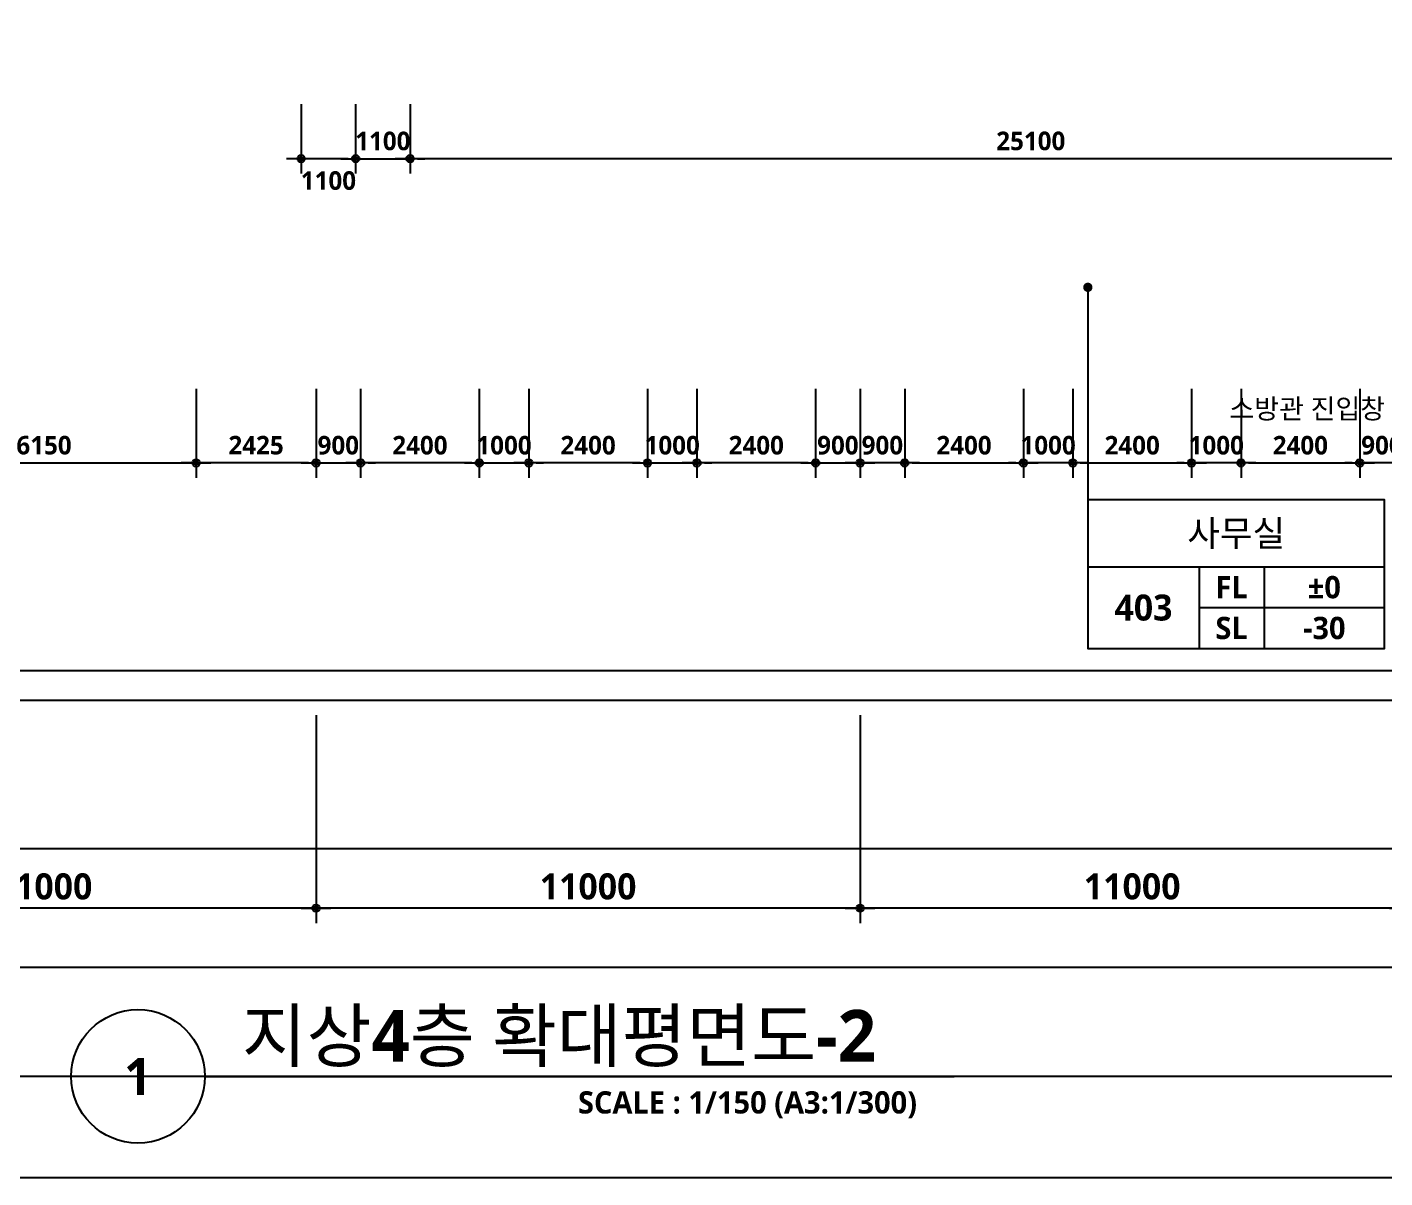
# Model space of a CAD drawing. Header units: millimetres. Extents: x -63924 to 190228206, y 0 to 456875599.
# Drawn here: x 122789 to 150238, y 646500 to 669759 of the extents above; entities that cross this region are included whole.
import ezdxf
from ezdxf.enums import TextEntityAlignment as Align

# ---------------------------------------------------------------- set-up
doc = ezdxf.new("R2010")
doc.units = ezdxf.units.MM
doc.header["$LTSCALE"] = 150
doc.header["$MEASUREMENT"] = 0
doc.header["$PDSIZE"] = -10
doc.layers.get('0').update_dxf_attribs({"linetype": 'CONTINUOUS'})
doc.layers.get('Defpoints').update_dxf_attribs({"color": 153, "linetype": 'CONTINUOUS'})
for name, color, linetype in [('A-ANNO-DIM', 4, 'CONTINUOUS'), ('A-ANNO-GRA1', 7, 'CONTINUOUS'), ('A-ANNO-TEXT1', 7, 'CONTINUOUS'), ('A-ANNO-TEXT2', 3, 'CONTINUOUS'), ('A-ANNO-TITL', 7, 'CONTINUOUS'), ('A-ST-AXIS-DIM', 7, 'CONTINUOUS'), ('AA-XXXX-TXT1', 2, 'CONTINUOUS')]:
    doc.layers.add(name, color=color, linetype=linetype)
for name, color, linetype, plot in [('Defpoint', 161, 'CONTINUOUS', False), ('G(그리드1)', 185, 'CONTINUOUS', False), ('G(그리드2)', 235, 'CONTINUOUS', False)]:
    doc.layers.add(name, color=color, linetype=linetype, plot=plot)
doc.styles.add('2020음성 1차', font='')
doc.styles.add('SH_나눔', font='')
doc.styles.add('SH_대대리576', font='')
doc.styles.get('2020음성 1차').set_extended_font_data('NanumGothic', bold=True)
doc.styles.get('SH_나눔').set_extended_font_data('NanumGothic', bold=True)
doc.styles.get('SH_대대리576').set_extended_font_data('NanumGothic', bold=True)
doc.dimstyles.new('SHP 300', dxfattribs={"dimscale": 150, "dimtxt": 3.5, "dimasz": 1, "dimexe": 2, "dimexo": 2, "dimgap": 1, "dimtad": 1, "dimdec": 0, "dimzin": 0, "dimdsep": 46, "dimtxsty": 'SH_대대리576', "dimblk": 'DIMDOT', "dimcen": 0.09, "dimclrt": 3, "dimadec": 0, "dimazin": 1, "dimtfac": 1, "dimtdec": 0, "dimtix": 1, "dimtmove": 2, "dimatfit": 0, "dimldrblk": 'DIMDOT', "dimfxl": 1, "dimtolj": 1, "dimtzin": 0, "dimarcsym": 0})
doc.dimstyles.new('SHP300내부', dxfattribs={"dimscale": 150, "dimtxt": 2.5, "dimasz": 1, "dimexe": 2, "dimexo": 2, "dimgap": 1, "dimtad": 1, "dimdec": 0, "dimzin": 0, "dimdsep": 46, "dimtxsty": 'SH_대대리576', "dimblk": 'DIMDOT', "dimcen": 0.09, "dimclrd": 256, "dimclre": 256, "dimclrt": 3, "dimadec": 0, "dimazin": 1, "dimtfac": 1, "dimtdec": 0, "dimtix": 1, "dimtmove": 2, "dimatfit": 0, "dimldrblk": 'DIMDOT', "dimfxl": 1, "dimtolj": 1, "dimtzin": 0, "dimlwd": -1, "dimlwe": -1, "dimarcsym": 0})

# ---------------------------------------------------------------- blocks, each defined once
blk = doc.blocks.new('*U12')
at = {"layer": 'A-ANNO-TITL'}
blk.add_line((0, 0), (5050, 0), dxfattribs=at)
blk.add_circle((-450, 0), 450, dxfattribs=at)
at = {"layer": 'AA-XXXX-TXT1', "style": 'SH_대대리576'}
blk.add_attdef('DWG.TITLE', (250, 100), '', height=350, dxfattribs=at)
at = {"layer": 'AA-XXXX-TXT1', "color": 7, "style": 'SH_대대리576'}
blk.add_attdef('NO1', text='', height=300, dxfattribs=at).set_placement((-450, 0), align=Align.MIDDLE)
at = {"layer": 'AA-XXXX-TXT1', "style": 'SH_대대리576'}
blk.add_attdef('SCALE', text='', height=150, dxfattribs=at).set_placement((4800, -100), align=Align.TOP_RIGHT)
blk = doc.blocks.new('DIMDOT')
at = {"color": 0}
blk.add_line((-2, 0), (2, 0), dxfattribs=at)
for radius in [0.5, 0.25]:
    blk.add_circle((0, 0), radius, dxfattribs=at)
blk = doc.blocks.new('*D1444')
at = {"layer": 'A-ST-AXIS-DIM', "color": 0, "lineweight": -2, "transparency": 16777216}
for p, q in [((117630, 655850), (117630, 651650)), ((128630, 655850), (128630, 651650)), ((128480, 651950), (117780, 651950))]:
    blk.add_line(p, q, dxfattribs=at)
at = {"layer": 'Defpoints', "color": 0, "transparency": 16777216}
for p in [(117630, 656150), (128630, 656150), (117630, 651950)]:
    blk.add_point(p, dxfattribs=at)
at = {"layer": 'A-ST-AXIS-DIM', "color": 0, "linetype": 'ByBlock', "lineweight": -2, "transparency": 16777216, "xscale": 150, "yscale": 150, "zscale": 150, "rotation": 180}
blk.add_blockref('DIMDOT', (117630, 651950), dxfattribs=at)
at = {"layer": 'A-ST-AXIS-DIM', "color": 0, "linetype": 'ByBlock', "lineweight": -2, "transparency": 16777216, "xscale": 150, "yscale": 150, "zscale": 150}
blk.add_blockref('DIMDOT', (128630, 651950), dxfattribs=at)
at = {"layer": 'A-ST-AXIS-DIM', "color": 3, "transparency": 16777216, "insert": (123130, 652388), "char_height": 525, "attachment_point": 5, "style": 'SH_대대리576'}
blk.add_mtext('\\A1;11000', dxfattribs=at)
blk = doc.blocks.new('*D1445')
at = {"layer": 'A-ST-AXIS-DIM', "color": 0, "lineweight": -2, "transparency": 16777216}
for p, q in [((128630, 655850), (128630, 651650)), ((139630, 655850), (139630, 651650)), ((139480, 651950), (128780, 651950))]:
    blk.add_line(p, q, dxfattribs=at)
at = {"layer": 'Defpoints', "color": 0, "transparency": 16777216}
for p in [(128630, 656150), (139630, 656150), (128630, 651950)]:
    blk.add_point(p, dxfattribs=at)
at = {"layer": 'A-ST-AXIS-DIM', "color": 0, "linetype": 'ByBlock', "lineweight": -2, "transparency": 16777216, "xscale": 150, "yscale": 150, "zscale": 150, "rotation": 180}
blk.add_blockref('DIMDOT', (128630, 651950), dxfattribs=at)
at = {"layer": 'A-ST-AXIS-DIM', "color": 0, "linetype": 'ByBlock', "lineweight": -2, "transparency": 16777216, "xscale": 150, "yscale": 150, "zscale": 150}
blk.add_blockref('DIMDOT', (139630, 651950), dxfattribs=at)
at = {"layer": 'A-ST-AXIS-DIM', "color": 3, "transparency": 16777216, "insert": (134130, 652388), "char_height": 525, "attachment_point": 5, "style": 'SH_대대리576'}
blk.add_mtext('\\A1;11000', dxfattribs=at)
blk = doc.blocks.new('*D1446')
at = {"layer": 'A-ST-AXIS-DIM', "color": 0, "lineweight": -2, "transparency": 16777216}
for p, q in [((139630, 655850), (139630, 651650)), ((150630, 655850), (150630, 651650)), ((150480, 651950), (139780, 651950))]:
    blk.add_line(p, q, dxfattribs=at)
at = {"layer": 'Defpoints', "color": 0, "transparency": 16777216}
for p in [(139630, 656150), (150630, 656150), (139630, 651950)]:
    blk.add_point(p, dxfattribs=at)
at = {"layer": 'A-ST-AXIS-DIM', "color": 0, "linetype": 'ByBlock', "lineweight": -2, "transparency": 16777216, "xscale": 150, "yscale": 150, "zscale": 150, "rotation": 180}
blk.add_blockref('DIMDOT', (139630, 651950), dxfattribs=at)
at = {"layer": 'A-ST-AXIS-DIM', "color": 0, "linetype": 'ByBlock', "lineweight": -2, "transparency": 16777216, "xscale": 150, "yscale": 150, "zscale": 150}
blk.add_blockref('DIMDOT', (150630, 651950), dxfattribs=at)
at = {"layer": 'A-ST-AXIS-DIM', "color": 3, "transparency": 16777216, "insert": (145130, 652388), "char_height": 525, "attachment_point": 5, "style": 'SH_대대리576'}
blk.add_mtext('\\A1;11000', dxfattribs=at)
blk = doc.blocks.new('G$C9D92D8A7')
at = {"layer": 'A-ANNO-GRA1'}
for p, q in [((0, 11), (40, 11)), ((15, 11), (15, 0)), ((23.75, 11), (23.75, 0)), ((15, 5.5), (40, 5.5))]:
    blk.add_line(p, q, dxfattribs=at)
blk.add_lwpolyline([(0, 20), (0, 0), (40, 0), (40, 20)], close=True, dxfattribs=at)
at = {"style": '2020음성 1차'}
for tag, height, p in [('실명', 3.5, (20, 15.5)), ('마감레벨', 3, (31.875, 8.25)), ('실번호', 3.5, (7.5, 5.5)), ('구조레벨', 3, (31.875, 2.75))]:
    blk.add_attdef(tag, text='', height=height, dxfattribs=at).set_placement(p, align=Align.MIDDLE_CENTER)
at = {"layer": 'A-ANNO-TEXT1', "style": 'SH_나눔'}
for s, p in [('FL', (19.375, 8.25)), ('SL', (19.375, 2.75))]:
    blk.add_text(s, height=3, dxfattribs=at).set_placement(p, align=Align.MIDDLE)
blk = doc.blocks.new('*D2217')
at = {"layer": 'A-ANNO-DIM', "transparency": 16777216}
for p, q in [((149730, 662450), (149730, 660650)), ((150630, 662450), (150630, 660650)), ((149580, 660950), (149430, 660950)), ((150630, 660950), (149730, 660950)), ((150780, 660950), (150930, 660950))]:
    blk.add_line(p, q, dxfattribs=at)
at = {"layer": 'Defpoints', "color": 0, "transparency": 16777216}
for p in [(149730, 662750), (150630, 662750), (149730, 660950)]:
    blk.add_point(p, dxfattribs=at)
at = {"layer": 'A-ANNO-DIM', "linetype": 'ByBlock', "transparency": 16777216, "xscale": 150, "yscale": 150, "zscale": 150}
blk.add_blockref('DIMDOT', (149730, 660950), dxfattribs=at)
at = {"layer": 'A-ANNO-DIM', "linetype": 'ByBlock', "transparency": 16777216, "xscale": 150, "yscale": 150, "zscale": 150, "rotation": 180}
blk.add_blockref('DIMDOT', (150630, 660950), dxfattribs=at)
at = {"layer": 'A-ANNO-DIM', "color": 3, "transparency": 16777216, "insert": (150180, 661307), "char_height": 375, "attachment_point": 5, "style": 'SH_대대리576'}
blk.add_mtext('\\A1;900', dxfattribs=at)
blk = doc.blocks.new('*D2218')
at = {"layer": 'A-ANNO-DIM', "transparency": 16777216}
for p, q in [((147330, 662450), (147330, 660650)), ((149730, 662450), (149730, 660650)), ((147480, 660950), (149580, 660950))]:
    blk.add_line(p, q, dxfattribs=at)
at = {"layer": 'Defpoints', "color": 0, "transparency": 16777216}
for p in [(147330, 662750), (149730, 662750), (149730, 660950)]:
    blk.add_point(p, dxfattribs=at)
at = {"layer": 'A-ANNO-DIM', "linetype": 'ByBlock', "transparency": 16777216, "xscale": 150, "yscale": 150, "zscale": 150, "rotation": 180}
blk.add_blockref('DIMDOT', (147330, 660950), dxfattribs=at)
at = {"layer": 'A-ANNO-DIM', "linetype": 'ByBlock', "transparency": 16777216, "xscale": 150, "yscale": 150, "zscale": 150}
blk.add_blockref('DIMDOT', (149730, 660950), dxfattribs=at)
at = {"layer": 'A-ANNO-DIM', "color": 3, "transparency": 16777216, "insert": (148530, 661306), "char_height": 375, "attachment_point": 5, "style": 'SH_대대리576'}
blk.add_mtext('\\A1;2400', dxfattribs=at)
blk = doc.blocks.new('*D2219')
at = {"layer": 'A-ANNO-DIM', "transparency": 16777216}
for p, q in [((146330, 662450), (146330, 660650)), ((147330, 662450), (147330, 660650)), ((146180, 660950), (146030, 660950)), ((147330, 660950), (146330, 660950)), ((147480, 660950), (147630, 660950))]:
    blk.add_line(p, q, dxfattribs=at)
at = {"layer": 'Defpoints', "color": 0, "transparency": 16777216}
for p in [(146330, 662750), (147330, 662750), (146330, 660950)]:
    blk.add_point(p, dxfattribs=at)
at = {"layer": 'A-ANNO-DIM', "linetype": 'ByBlock', "transparency": 16777216, "xscale": 150, "yscale": 150, "zscale": 150}
blk.add_blockref('DIMDOT', (146330, 660950), dxfattribs=at)
at = {"layer": 'A-ANNO-DIM', "linetype": 'ByBlock', "transparency": 16777216, "xscale": 150, "yscale": 150, "zscale": 150, "rotation": 180}
blk.add_blockref('DIMDOT', (147330, 660950), dxfattribs=at)
at = {"layer": 'A-ANNO-DIM', "color": 3, "transparency": 16777216, "insert": (146830, 661306), "char_height": 375, "attachment_point": 5, "style": 'SH_대대리576'}
blk.add_mtext('\\A1;1000', dxfattribs=at)
blk = doc.blocks.new('*D2220')
at = {"layer": 'A-ANNO-DIM', "transparency": 16777216}
for p, q in [((143930, 662450), (143930, 660650)), ((146330, 662450), (146330, 660650)), ((144080, 660950), (146180, 660950))]:
    blk.add_line(p, q, dxfattribs=at)
at = {"layer": 'Defpoints', "color": 0, "transparency": 16777216}
for p in [(143930, 662750), (146330, 662750), (146330, 660950)]:
    blk.add_point(p, dxfattribs=at)
at = {"layer": 'A-ANNO-DIM', "linetype": 'ByBlock', "transparency": 16777216, "xscale": 150, "yscale": 150, "zscale": 150, "rotation": 180}
blk.add_blockref('DIMDOT', (143930, 660950), dxfattribs=at)
at = {"layer": 'A-ANNO-DIM', "linetype": 'ByBlock', "transparency": 16777216, "xscale": 150, "yscale": 150, "zscale": 150}
blk.add_blockref('DIMDOT', (146330, 660950), dxfattribs=at)
at = {"layer": 'A-ANNO-DIM', "color": 3, "transparency": 16777216, "insert": (145130, 661306), "char_height": 375, "attachment_point": 5, "style": 'SH_대대리576'}
blk.add_mtext('\\A1;2400', dxfattribs=at)
blk = doc.blocks.new('*D2221')
at = {"layer": 'A-ANNO-DIM', "transparency": 16777216}
for p, q in [((142930, 662450), (142930, 660650)), ((143930, 662450), (143930, 660650)), ((142780, 660950), (142630, 660950)), ((143930, 660950), (142930, 660950)), ((144080, 660950), (144230, 660950))]:
    blk.add_line(p, q, dxfattribs=at)
at = {"layer": 'Defpoints', "color": 0, "transparency": 16777216}
for p in [(142930, 662750), (143930, 662750), (142930, 660950)]:
    blk.add_point(p, dxfattribs=at)
at = {"layer": 'A-ANNO-DIM', "linetype": 'ByBlock', "transparency": 16777216, "xscale": 150, "yscale": 150, "zscale": 150}
blk.add_blockref('DIMDOT', (142930, 660950), dxfattribs=at)
at = {"layer": 'A-ANNO-DIM', "linetype": 'ByBlock', "transparency": 16777216, "xscale": 150, "yscale": 150, "zscale": 150, "rotation": 180}
blk.add_blockref('DIMDOT', (143930, 660950), dxfattribs=at)
at = {"layer": 'A-ANNO-DIM', "color": 3, "transparency": 16777216, "insert": (143430, 661306), "char_height": 375, "attachment_point": 5, "style": 'SH_대대리576'}
blk.add_mtext('\\A1;1000', dxfattribs=at)
blk = doc.blocks.new('*D2222')
at = {"layer": 'A-ANNO-DIM', "transparency": 16777216}
for p, q in [((140530, 662450), (140530, 660650)), ((142930, 662450), (142930, 660650)), ((140680, 660950), (142780, 660950))]:
    blk.add_line(p, q, dxfattribs=at)
at = {"layer": 'Defpoints', "color": 0, "transparency": 16777216}
for p in [(140530, 662750), (142930, 662750), (142930, 660950)]:
    blk.add_point(p, dxfattribs=at)
at = {"layer": 'A-ANNO-DIM', "linetype": 'ByBlock', "transparency": 16777216, "xscale": 150, "yscale": 150, "zscale": 150, "rotation": 180}
blk.add_blockref('DIMDOT', (140530, 660950), dxfattribs=at)
at = {"layer": 'A-ANNO-DIM', "linetype": 'ByBlock', "transparency": 16777216, "xscale": 150, "yscale": 150, "zscale": 150}
blk.add_blockref('DIMDOT', (142930, 660950), dxfattribs=at)
at = {"layer": 'A-ANNO-DIM', "color": 3, "transparency": 16777216, "insert": (141730, 661306), "char_height": 375, "attachment_point": 5, "style": 'SH_대대리576'}
blk.add_mtext('\\A1;2400', dxfattribs=at)
blk = doc.blocks.new('*D2223')
at = {"layer": 'A-ANNO-DIM', "transparency": 16777216}
for p, q in [((139630, 662450), (139630, 660650)), ((140530, 662450), (140530, 660650)), ((139480, 660950), (139330, 660950)), ((140530, 660950), (139630, 660950)), ((140680, 660950), (140830, 660950))]:
    blk.add_line(p, q, dxfattribs=at)
at = {"layer": 'Defpoints', "color": 0, "transparency": 16777216}
for p in [(139630, 662750), (140530, 662750), (139630, 660950)]:
    blk.add_point(p, dxfattribs=at)
at = {"layer": 'A-ANNO-DIM', "linetype": 'ByBlock', "transparency": 16777216, "xscale": 150, "yscale": 150, "zscale": 150}
blk.add_blockref('DIMDOT', (139630, 660950), dxfattribs=at)
at = {"layer": 'A-ANNO-DIM', "linetype": 'ByBlock', "transparency": 16777216, "xscale": 150, "yscale": 150, "zscale": 150, "rotation": 180}
blk.add_blockref('DIMDOT', (140530, 660950), dxfattribs=at)
at = {"layer": 'A-ANNO-DIM', "color": 3, "transparency": 16777216, "insert": (140080, 661307), "char_height": 375, "attachment_point": 5, "style": 'SH_대대리576'}
blk.add_mtext('\\A1;900', dxfattribs=at)
blk = doc.blocks.new('*D2224')
at = {"layer": 'A-ANNO-DIM', "transparency": 16777216}
for p, q in [((138730, 662450), (138730, 660650)), ((139630, 662450), (139630, 660650)), ((138580, 660950), (138430, 660950)), ((138730, 660950), (139630, 660950)), ((139780, 660950), (139930, 660950))]:
    blk.add_line(p, q, dxfattribs=at)
at = {"layer": 'Defpoints', "color": 0, "transparency": 16777216}
for p in [(138730, 662750), (139630, 662750), (139630, 660950)]:
    blk.add_point(p, dxfattribs=at)
at = {"layer": 'A-ANNO-DIM', "linetype": 'ByBlock', "transparency": 16777216, "xscale": 150, "yscale": 150, "zscale": 150}
blk.add_blockref('DIMDOT', (138730, 660950), dxfattribs=at)
at = {"layer": 'A-ANNO-DIM', "linetype": 'ByBlock', "transparency": 16777216, "xscale": 150, "yscale": 150, "zscale": 150, "rotation": 180}
blk.add_blockref('DIMDOT', (139630, 660950), dxfattribs=at)
at = {"layer": 'A-ANNO-DIM', "color": 3, "transparency": 16777216, "insert": (139180, 661307), "char_height": 375, "attachment_point": 5, "style": 'SH_대대리576'}
blk.add_mtext('\\A1;900', dxfattribs=at)
blk = doc.blocks.new('*D2225')
at = {"layer": 'A-ANNO-DIM', "transparency": 16777216}
for p, q in [((136330, 662450), (136330, 660650)), ((138730, 662450), (138730, 660650)), ((138580, 660950), (136480, 660950))]:
    blk.add_line(p, q, dxfattribs=at)
at = {"layer": 'Defpoints', "color": 0, "transparency": 16777216}
for p in [(136330, 662750), (138730, 662750), (136330, 660950)]:
    blk.add_point(p, dxfattribs=at)
at = {"layer": 'A-ANNO-DIM', "linetype": 'ByBlock', "transparency": 16777216, "xscale": 150, "yscale": 150, "zscale": 150, "rotation": 180}
blk.add_blockref('DIMDOT', (136330, 660950), dxfattribs=at)
at = {"layer": 'A-ANNO-DIM', "linetype": 'ByBlock', "transparency": 16777216, "xscale": 150, "yscale": 150, "zscale": 150}
blk.add_blockref('DIMDOT', (138730, 660950), dxfattribs=at)
at = {"layer": 'A-ANNO-DIM', "color": 3, "transparency": 16777216, "insert": (137530, 661306), "char_height": 375, "attachment_point": 5, "style": 'SH_대대리576'}
blk.add_mtext('\\A1;2400', dxfattribs=at)
blk = doc.blocks.new('*D2226')
at = {"layer": 'A-ANNO-DIM', "transparency": 16777216}
for p, q in [((135330, 662450), (135330, 660650)), ((136330, 662450), (136330, 660650)), ((135180, 660950), (135030, 660950)), ((135330, 660950), (136330, 660950)), ((136480, 660950), (136630, 660950))]:
    blk.add_line(p, q, dxfattribs=at)
at = {"layer": 'Defpoints', "color": 0, "transparency": 16777216}
for p in [(135330, 662750), (136330, 662750), (136330, 660950)]:
    blk.add_point(p, dxfattribs=at)
at = {"layer": 'A-ANNO-DIM', "linetype": 'ByBlock', "transparency": 16777216, "xscale": 150, "yscale": 150, "zscale": 150}
blk.add_blockref('DIMDOT', (135330, 660950), dxfattribs=at)
at = {"layer": 'A-ANNO-DIM', "linetype": 'ByBlock', "transparency": 16777216, "xscale": 150, "yscale": 150, "zscale": 150, "rotation": 180}
blk.add_blockref('DIMDOT', (136330, 660950), dxfattribs=at)
at = {"layer": 'A-ANNO-DIM', "color": 3, "transparency": 16777216, "insert": (135830, 661306), "char_height": 375, "attachment_point": 5, "style": 'SH_대대리576'}
blk.add_mtext('\\A1;1000', dxfattribs=at)
blk = doc.blocks.new('*D2227')
at = {"layer": 'A-ANNO-DIM', "transparency": 16777216}
for p, q in [((132930, 662450), (132930, 660650)), ((135330, 662450), (135330, 660650)), ((135180, 660950), (133080, 660950))]:
    blk.add_line(p, q, dxfattribs=at)
at = {"layer": 'Defpoints', "color": 0, "transparency": 16777216}
for p in [(132930, 662750), (135330, 662750), (132930, 660950)]:
    blk.add_point(p, dxfattribs=at)
at = {"layer": 'A-ANNO-DIM', "linetype": 'ByBlock', "transparency": 16777216, "xscale": 150, "yscale": 150, "zscale": 150, "rotation": 180}
blk.add_blockref('DIMDOT', (132930, 660950), dxfattribs=at)
at = {"layer": 'A-ANNO-DIM', "linetype": 'ByBlock', "transparency": 16777216, "xscale": 150, "yscale": 150, "zscale": 150}
blk.add_blockref('DIMDOT', (135330, 660950), dxfattribs=at)
at = {"layer": 'A-ANNO-DIM', "color": 3, "transparency": 16777216, "insert": (134130, 661306), "char_height": 375, "attachment_point": 5, "style": 'SH_대대리576'}
blk.add_mtext('\\A1;2400', dxfattribs=at)
blk = doc.blocks.new('*D2228')
at = {"layer": 'A-ANNO-DIM', "transparency": 16777216}
for p, q in [((131930, 662450), (131930, 660650)), ((132930, 662450), (132930, 660650)), ((131780, 660950), (131630, 660950)), ((131930, 660950), (132930, 660950)), ((133080, 660950), (133230, 660950))]:
    blk.add_line(p, q, dxfattribs=at)
at = {"layer": 'Defpoints', "color": 0, "transparency": 16777216}
for p in [(131930, 662750), (132930, 662750), (132930, 660950)]:
    blk.add_point(p, dxfattribs=at)
at = {"layer": 'A-ANNO-DIM', "linetype": 'ByBlock', "transparency": 16777216, "xscale": 150, "yscale": 150, "zscale": 150}
blk.add_blockref('DIMDOT', (131930, 660950), dxfattribs=at)
at = {"layer": 'A-ANNO-DIM', "linetype": 'ByBlock', "transparency": 16777216, "xscale": 150, "yscale": 150, "zscale": 150, "rotation": 180}
blk.add_blockref('DIMDOT', (132930, 660950), dxfattribs=at)
at = {"layer": 'A-ANNO-DIM', "color": 3, "transparency": 16777216, "insert": (132430, 661306), "char_height": 375, "attachment_point": 5, "style": 'SH_대대리576'}
blk.add_mtext('\\A1;1000', dxfattribs=at)
blk = doc.blocks.new('*D2229')
at = {"layer": 'A-ANNO-DIM', "transparency": 16777216}
for p, q in [((129530, 662450), (129530, 660650)), ((131930, 662450), (131930, 660650)), ((131780, 660950), (129680, 660950))]:
    blk.add_line(p, q, dxfattribs=at)
at = {"layer": 'Defpoints', "color": 0, "transparency": 16777216}
for p in [(129530, 662750), (131930, 662750), (129530, 660950)]:
    blk.add_point(p, dxfattribs=at)
at = {"layer": 'A-ANNO-DIM', "linetype": 'ByBlock', "transparency": 16777216, "xscale": 150, "yscale": 150, "zscale": 150, "rotation": 180}
blk.add_blockref('DIMDOT', (129530, 660950), dxfattribs=at)
at = {"layer": 'A-ANNO-DIM', "linetype": 'ByBlock', "transparency": 16777216, "xscale": 150, "yscale": 150, "zscale": 150}
blk.add_blockref('DIMDOT', (131930, 660950), dxfattribs=at)
at = {"layer": 'A-ANNO-DIM', "color": 3, "transparency": 16777216, "insert": (130730, 661306), "char_height": 375, "attachment_point": 5, "style": 'SH_대대리576'}
blk.add_mtext('\\A1;2400', dxfattribs=at)
blk = doc.blocks.new('*D2230')
at = {"layer": 'A-ANNO-DIM', "transparency": 16777216}
for p, q in [((128630, 662450), (128630, 660650)), ((129530, 662450), (129530, 660650)), ((128480, 660950), (128330, 660950)), ((128630, 660950), (129530, 660950)), ((129680, 660950), (129830, 660950))]:
    blk.add_line(p, q, dxfattribs=at)
at = {"layer": 'Defpoints', "color": 0, "transparency": 16777216}
for p in [(128630, 662750), (129530, 662750), (129530, 660950)]:
    blk.add_point(p, dxfattribs=at)
at = {"layer": 'A-ANNO-DIM', "linetype": 'ByBlock', "transparency": 16777216, "xscale": 150, "yscale": 150, "zscale": 150}
blk.add_blockref('DIMDOT', (128630, 660950), dxfattribs=at)
at = {"layer": 'A-ANNO-DIM', "linetype": 'ByBlock', "transparency": 16777216, "xscale": 150, "yscale": 150, "zscale": 150, "rotation": 180}
blk.add_blockref('DIMDOT', (129530, 660950), dxfattribs=at)
at = {"layer": 'A-ANNO-DIM', "color": 3, "transparency": 16777216, "insert": (129080, 661307), "char_height": 375, "attachment_point": 5, "style": 'SH_대대리576'}
blk.add_mtext('\\A1;900', dxfattribs=at)
blk = doc.blocks.new('*D2231')
at = {"layer": 'A-ANNO-DIM', "transparency": 16777216}
for p, q in [((126205, 662450), (126205, 660650)), ((128630, 662450), (128630, 660650)), ((128480, 660950), (126355, 660950))]:
    blk.add_line(p, q, dxfattribs=at)
at = {"layer": 'Defpoints', "color": 0, "transparency": 16777216}
for p in [(126205, 662750), (128630, 662750), (126205, 660950)]:
    blk.add_point(p, dxfattribs=at)
at = {"layer": 'A-ANNO-DIM', "linetype": 'ByBlock', "transparency": 16777216, "xscale": 150, "yscale": 150, "zscale": 150, "rotation": 180}
blk.add_blockref('DIMDOT', (126205, 660950), dxfattribs=at)
at = {"layer": 'A-ANNO-DIM', "linetype": 'ByBlock', "transparency": 16777216, "xscale": 150, "yscale": 150, "zscale": 150}
blk.add_blockref('DIMDOT', (128630, 660950), dxfattribs=at)
at = {"layer": 'A-ANNO-DIM', "color": 3, "transparency": 16777216, "insert": (127417, 661307), "char_height": 375, "attachment_point": 5, "style": 'SH_대대리576'}
blk.add_mtext('\\A1;2425', dxfattribs=at)
blk = doc.blocks.new('*D2232')
at = {"layer": 'A-ANNO-DIM', "transparency": 16777216}
for p, q in [((120055, 662450), (120055, 660650)), ((126205, 662450), (126205, 660650)), ((120205, 660950), (126055, 660950))]:
    blk.add_line(p, q, dxfattribs=at)
at = {"layer": 'Defpoints', "color": 0, "transparency": 16777216}
for p in [(120055, 662750), (126205, 662750), (126205, 660950)]:
    blk.add_point(p, dxfattribs=at)
at = {"layer": 'A-ANNO-DIM', "linetype": 'ByBlock', "transparency": 16777216, "xscale": 150, "yscale": 150, "zscale": 150, "rotation": 180}
blk.add_blockref('DIMDOT', (120055, 660950), dxfattribs=at)
at = {"layer": 'A-ANNO-DIM', "linetype": 'ByBlock', "transparency": 16777216, "xscale": 150, "yscale": 150, "zscale": 150}
blk.add_blockref('DIMDOT', (126205, 660950), dxfattribs=at)
at = {"layer": 'A-ANNO-DIM', "color": 3, "transparency": 16777216, "insert": (123130, 661307), "char_height": 375, "attachment_point": 5, "style": 'SH_대대리576'}
blk.add_mtext('\\A1;6150', dxfattribs=at)
blk = doc.blocks.new('*D2263')
at = {"layer": 'A-ANNO-DIM', "transparency": 16777216}
for p, q in [((130530, 668200), (130530, 666800)), ((155630, 668200), (155630, 666800)), ((155480, 667100), (130680, 667100))]:
    blk.add_line(p, q, dxfattribs=at)
at = {"layer": 'Defpoints', "color": 0, "transparency": 16777216}
for p in [(130530, 668500), (155630, 668500), (130530, 667100)]:
    blk.add_point(p, dxfattribs=at)
at = {"layer": 'A-ANNO-DIM', "linetype": 'ByBlock', "transparency": 16777216, "xscale": 150, "yscale": 150, "zscale": 150, "rotation": 180}
blk.add_blockref('DIMDOT', (130530, 667100), dxfattribs=at)
at = {"layer": 'A-ANNO-DIM', "linetype": 'ByBlock', "transparency": 16777216, "xscale": 150, "yscale": 150, "zscale": 150}
blk.add_blockref('DIMDOT', (155630, 667100), dxfattribs=at)
at = {"layer": 'A-ANNO-DIM', "color": 3, "transparency": 16777216, "insert": (143080, 667457), "char_height": 375, "attachment_point": 5, "style": 'SH_대대리576'}
blk.add_mtext('\\A1;25100', dxfattribs=at)
blk = doc.blocks.new('*D2264')
at = {"layer": 'A-ANNO-DIM', "transparency": 16777216}
for p, q in [((129430, 668200), (129430, 666800)), ((130530, 668200), (130530, 666800)), ((129280, 667100), (129130, 667100)), ((129430, 667100), (130530, 667100)), ((130680, 667100), (130830, 667100))]:
    blk.add_line(p, q, dxfattribs=at)
at = {"layer": 'Defpoints', "color": 0, "transparency": 16777216}
for p in [(129430, 668500), (130530, 668500), (130530, 667100)]:
    blk.add_point(p, dxfattribs=at)
at = {"layer": 'A-ANNO-DIM', "linetype": 'ByBlock', "transparency": 16777216, "xscale": 150, "yscale": 150, "zscale": 150}
blk.add_blockref('DIMDOT', (129430, 667100), dxfattribs=at)
at = {"layer": 'A-ANNO-DIM', "linetype": 'ByBlock', "transparency": 16777216, "xscale": 150, "yscale": 150, "zscale": 150, "rotation": 180}
blk.add_blockref('DIMDOT', (130530, 667100), dxfattribs=at)
at = {"layer": 'A-ANNO-DIM', "color": 3, "transparency": 16777216, "insert": (129980, 667456), "char_height": 375, "attachment_point": 5, "style": 'SH_대대리576'}
blk.add_mtext('\\A1;1100', dxfattribs=at)
blk = doc.blocks.new('*D2265')
at = {"layer": 'A-ANNO-DIM', "transparency": 16777216}
for p, q in [((128330, 668200), (128330, 666800)), ((129430, 668200), (129430, 666800)), ((129280, 667100), (128480, 667100))]:
    blk.add_line(p, q, dxfattribs=at)
at = {"layer": 'Defpoints', "color": 0, "transparency": 16777216}
for p in [(128330, 668500), (129430, 668500), (128330, 667100)]:
    blk.add_point(p, dxfattribs=at)
at = {"layer": 'A-ANNO-DIM', "linetype": 'ByBlock', "transparency": 16777216, "xscale": 150, "yscale": 150, "zscale": 150, "rotation": 180}
blk.add_blockref('DIMDOT', (128330, 667100), dxfattribs=at)
at = {"layer": 'A-ANNO-DIM', "linetype": 'ByBlock', "transparency": 16777216, "xscale": 150, "yscale": 150, "zscale": 150}
blk.add_blockref('DIMDOT', (129430, 667100), dxfattribs=at)
at = {"layer": 'A-ANNO-DIM', "color": 3, "transparency": 16777216, "insert": (128880, 666656), "char_height": 375, "attachment_point": 5, "style": 'SH_대대리576'}
blk.add_mtext('\\A1;1100', dxfattribs=at)

msp = doc.modelspace()

# ---------------------------------------------------------------- linework, layer by layer
at = {"const_width": 93.8}
msp.add_lwpolyline([(144233.4, 664546.9, -1), (144233.4, 664453.1, -1)], format="xyb", close=True, dxfattribs=at)
msp.add_lwpolyline([(144233.4, 664500), (144233.4, 660202.2)])
at = {"layer": 'Defpoint'}
msp.add_lwpolyline([(92100, 753000), (175200, 753000), (175200, 646500), (92100, 646500)], close=True, dxfattribs=at)
at = {"layer": 'G(그리드1)'}
for points in [[(174030, 648550), (95830, 648550), (95830, 749950), (174030, 749950)], [(172830, 650750), (97030, 650750), (97030, 748750), (172830, 748750)], [(171630, 651950), (98230, 651950), (98230, 747550), (171630, 747550)], [(170430, 653150), (99430, 653150), (99430, 746350), (170430, 746350)], [(169230, 656150), (100630, 656150), (100630, 743350), (169230, 743350)]]:
    msp.add_lwpolyline(points, close=True, dxfattribs=at)
at = {"layer": 'G(그리드2)'}
msp.add_lwpolyline([(168630, 656750), (101230, 656750), (101230, 742750), (168630, 742750)], close=True, dxfattribs=at)

# ---------------------------------------------------------------- block references
ref = msp.add_blockref('*U12', (126379.9, 648550), dxfattribs=dict(xscale=3, yscale=3, zscale=3))
ref.add_attrib('SCALE', 'SCALE : 1/150 (A3:1/300)', dxfattribs={"layer": 'A-ANNO-TITL', "height": 450, "style": 'SH_대대리576'}).set_placement((140780.1, 648250), align=Align.TOP_RIGHT)
ref.add_attrib('DWG.TITLE', '지상4층 확대평면도-2', (127129.9, 648850), dxfattribs={"layer": 'A-ANNO-TITL', "height": 1043.723, "style": 'SH_대대리576'})
ref.add_attrib('NO1', '1', dxfattribs={"layer": 'A-ANNO-TITL', "color": 7, "height": 750, "style": 'SH_대대리576'}).set_placement((125029.9, 648550), align=Align.MIDDLE)
at = {"layer": 'A-ANNO-TEXT1'}
ref = msp.add_blockref('G$C9D92D8A7', (144233.4, 657202.2), dxfattribs=dict(at, xscale=150, yscale=150, zscale=150))
ref.add_attrib('실명', '사무실', dxfattribs={"layer": 'A-ANNO-TEXT2', "height": 525, "style": '2020음성 1차'}).set_placement((147233.4, 659527.2, 206000), align=Align.MIDDLE_CENTER)
ref.add_attrib('실번호', '403', dxfattribs={"layer": 'A-ANNO-TEXT2', "height": 525, "style": '2020음성 1차'}).set_placement((145358.4, 658027.2, 206000), align=Align.MIDDLE_CENTER)
ref.add_attrib('마감레벨', '%%p0', dxfattribs={"height": 450, "style": '2020음성 1차'}).set_placement((149014.6, 658439.7, 206000), align=Align.MIDDLE_CENTER)
ref.add_attrib('구조레벨', '-30', dxfattribs={"height": 450, "style": '2020음성 1차'}).set_placement((149014.6, 657614.7, 206000), align=Align.MIDDLE_CENTER)

# ---------------------------------------------------------------- texts
at = {"layer": 'A-ANNO-TEXT1', "style": '2020음성 1차'}
msp.add_text('소방관 진입창', height=400, dxfattribs=at).set_placement((150242.5, 662045.9), align=Align.MIDDLE_RIGHT)

# ---------------------------------------------------------------- dimensions: what is measured, and where the dimension line sits
at = {"layer": 'A-ANNO-DIM'}
dim = msp.add_linear_dim(base=(128330, 667100), p1=(129430, 668500), p2=(128330, 668500), dimstyle='SHP300내부', dxfattribs=at)
dim.commit()
dim.dimension.update_dxf_attribs({"geometry": '*D2265', "text_midpoint": (128880, 666655.6), "dimtype": 160})
for base, p1, p2, picture, middle in [((130530, 667100), (129430, 668500), (130530, 668500), '*D2264', (129980, 667455.6)), ((126205, 660950), (120055, 662750), (126205, 662750), '*D2232', (123130, 661306.9)), ((129530, 660950), (128630, 662750), (129530, 662750), '*D2230', (129080, 661306.9)), ((132930, 660950), (131930, 662750), (132930, 662750), '*D2228', (132430, 661305.6)), ((136330, 660950), (135330, 662750), (136330, 662750), '*D2226', (135830, 661305.6)), ((139630, 660950), (138730, 662750), (139630, 662750), '*D2224', (139180, 661306.9)), ((142930, 660950), (140530, 662750), (142930, 662750), '*D2222', (141730, 661306.1)), ((146330, 660950), (143930, 662750), (146330, 662750), '*D2220', (145130, 661306.1)), ((149730, 660950), (147330, 662750), (149730, 662750), '*D2218', (148530, 661306.1))]:
    dim = msp.add_linear_dim(base=base, p1=p1, p2=p2, angle=180, dimstyle='SHP300내부', dxfattribs=at)
    dim.commit()
    dim.dimension.update_dxf_attribs({"geometry": picture, "text_midpoint": middle})
for base, p1, p2, picture, middle in [((130530, 667100), (155630, 668500), (130530, 668500), '*D2263', (143080, 667456.7)), ((126205, 660950), (128630, 662750), (126205, 662750), '*D2231', (127417.5, 661306.7)), ((129530, 660950), (131930, 662750), (129530, 662750), '*D2229', (130730, 661306.1)), ((132930, 660950), (135330, 662750), (132930, 662750), '*D2227', (134130, 661306.1)), ((136330, 660950), (138730, 662750), (136330, 662750), '*D2225', (137530, 661306.1)), ((139630, 660950), (140530, 662750), (139630, 662750), '*D2223', (140080, 661306.9)), ((142930, 660950), (143930, 662750), (142930, 662750), '*D2221', (143430, 661305.6)), ((146330, 660950), (147330, 662750), (146330, 662750), '*D2219', (146830, 661305.6)), ((149730, 660950), (150630, 662750), (149730, 662750), '*D2217', (150180, 661306.9))]:
    dim = msp.add_linear_dim(base=base, p1=p1, p2=p2, dimstyle='SHP300내부', dxfattribs=at)
    dim.commit()
    dim.dimension.update_dxf_attribs({"geometry": picture, "text_midpoint": middle})
at = {"layer": 'A-ST-AXIS-DIM'}
for base, p1, p2, picture, middle in [((117630, 651950), (128630, 656150), (117630, 656150), '*D1444', (123130, 652387.9)), ((128630, 651950), (139630, 656150), (128630, 656150), '*D1445', (134130, 652387.9)), ((139630, 651950), (150630, 656150), (139630, 656150), '*D1446', (145130, 652387.9))]:
    dim = msp.add_linear_dim(base=base, p1=p1, p2=p2, dimstyle='SHP 300', override={"dimtxsty": 'SH_대대리576', "dimldrblk": 'DIMDOT'}, dxfattribs=at)
    dim.commit()
    dim.dimension.update_dxf_attribs({"geometry": picture, "text_midpoint": middle})

doc.saveas('drawing.dxf')
